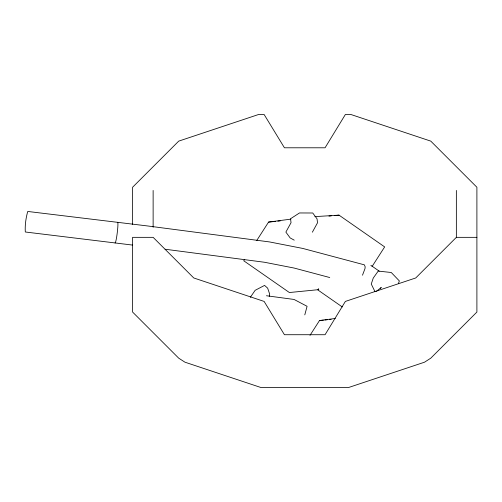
<?xml version="1.0" encoding="UTF-8"?>
<svg xmlns="http://www.w3.org/2000/svg" width="502" height="502" viewBox="0 0 502 502"><rect width="100%" height="100%" fill="white"/><g stroke="black" fill="none" stroke-linecap="round" stroke-linejoin="round"><path stroke-width="0.75" d="M269.292 296.324L269.656 294.046L267.66 288.154L264.567 285.406L255.148 290.313L250.341 297.303M304.789 314.873L307.086 306.302L294.053 299.449L266.455 295.747M398.45 283.567L399.335 280.913L391.259 272.504L378.219 271.074L373.262 278.052L371.267 284.032L374.969 291.624M362.494 275.215L364.973 268.658L365.18 266.838L364.377 264.843L302.744 248.427L269.486 241.926L147.852 225.988L27.735 211.455C25.897 218.056 24.893 225.141 25.307 231.993L132.66 245.089M312.363 232.194L317.528 222.781L317.038 218.841L312.74 212.999L299.493 212.955L290.545 218.746L291.041 222.687L285.87 232.1L290.169 237.942L294.247 240.157M244.587 259.465L243.746 260.776L289.378 292.534L318.801 289.635M256.786 240.445L268.57 222.079L290.903 219.129M318.682 288.656L317.854 289.943L342.282 306.948M309.991 335.361L319.498 320.546L335.292 318.456M372.038 266.575L384.657 246.902L339.026 215.145L314.88 216.626M380.372 288.681L381.269 287.414L376.5 291.311M268.57 222.079L275.535 221.395M277.857 221.162L280.185 220.936M328.961 216.13L331.282 215.904M334.382 215.596L339.026 215.145M319.498 320.546L323.37 320.163M324.919 320.012L327.241 319.78M329.563 319.554L331.113 319.404M476.9 237.339L456.356 237.339L415.731 277.964L345.37 301.42L325.058 334.721L284.433 334.721L264.121 301.42L193.753 277.964L153.129 237.339L132.584 237.339L132.584 312.049L178.718 358.177L184.981 362.199L260.908 387.506L348.583 387.506L424.51 362.199L430.772 358.177L476.9 312.049L476.9 187.252L430.772 141.125L350.873 114.494L345.37 114.494L325.058 147.789L284.433 147.789L264.121 114.494L258.612 114.494L178.718 141.125L132.584 187.252L132.584 224.589M165.108 249.23L264.479 262.257L294.122 268.049L329.739 277.531M370.846 265.32L379.205 271.136M456.356 190.434L456.356 237.804M153.129 190.434L153.129 227.255M117.468 222.405A10.442 0.891 -83 0 1 117.317 232.275A10.442 0.891 -83 0 1 115.04 242.943"/></g></svg>
